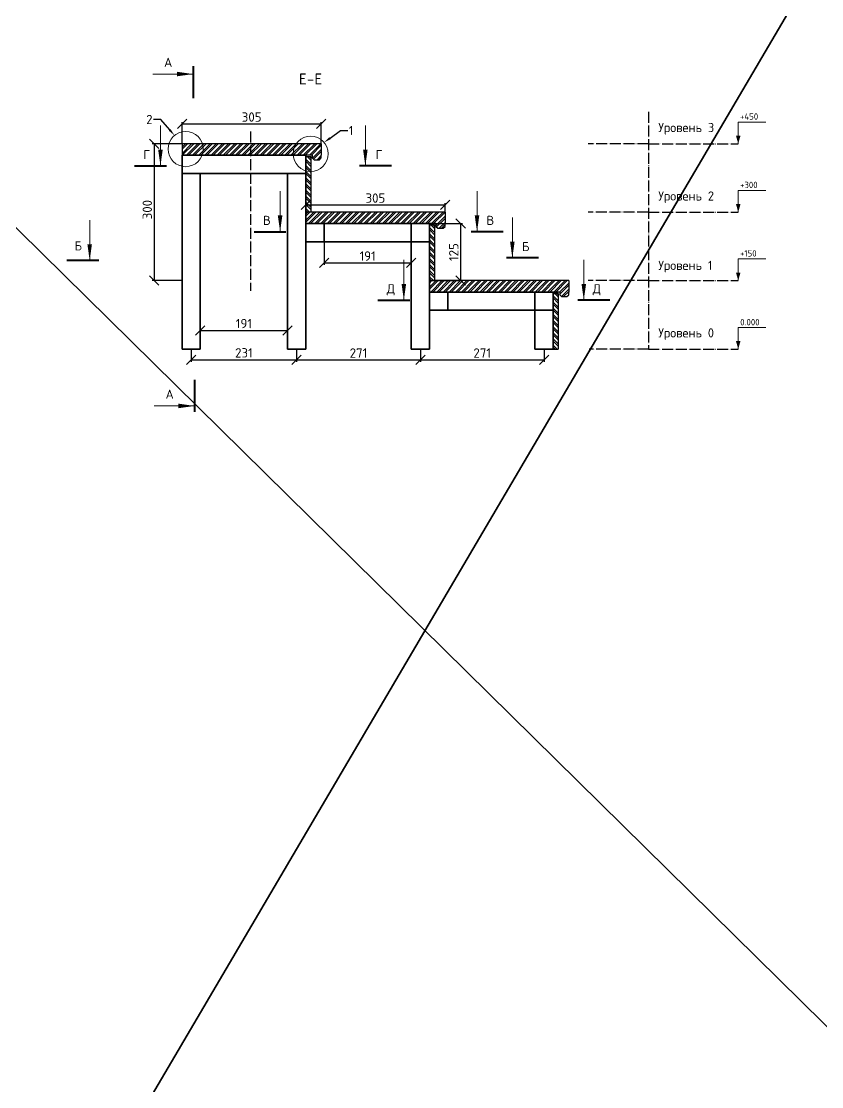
# Model space of a CAD drawing. Header units: millimetres. Extents: x 63961 to 279437, y 165795 to 374915.
# Drawn here: x 120898 to 122651, y 171178 to 173513 of the extents above; entities that cross this region are included whole.
import ezdxf
from ezdxf import colors
from ezdxf.entities.mleader import LeaderData, LeaderLine
from ezdxf.math import Vec2, Vec3

# ---------------------------------------------------------------- set-up
doc = ezdxf.new("R2010")
doc.units = ezdxf.units.MM
doc.linetypes.add('ACAD_ISO04W100', pattern=[30, 24, -3, 0, -3])
for name, color, linetype in [('Доска МПК 11х145х3000', 32, 'Continuous'), ('Заливка доски', 32, 'Continuous'), ('Заливка ступени', 52, 'Continuous'), ('Оси', 120, 'ACAD_ISO04W100')]:
    doc.layers.add(name, color=color, linetype=linetype)
for name, color, linetype, lineweight in [('Профиль 40x40', 220, 'Continuous', 35), ('Размеры', 150, 'Continuous', 0), ('Стойки 40x40', 7, 'Continuous', 35), ('Ступень СМ305', 52, 'Continuous', 30)]:
    doc.layers.add(name, color=color, linetype=linetype, lineweight=lineweight)
doc.styles.get("Standard").update_dxf_attribs({"font": 'isocpeur.ttf'})
doc.dimstyles.new('Копия Аннотативный', dxfattribs={"dimscale": 0, "dimtxt": 20.5, "dimasz": 20.5, "dimexe": 4.25, "dimexo": 0.625, "dimgap": 4.625, "dimtad": 1, "dimtxsty": 'Standard', "dimblk": 'OBLIQUE', "dimcen": 20.5, "dimclrd": 256, "dimclrt": 256, "dimadec": 0, "dimazin": 0, "dimtfac": 1, "dimtmove": 0, "dimatfit": 3, "dimfxl": 1, "dimtfillclr": 4, "dimarcsym": 0})

# ---------------------------------------------------------------- blocks, each defined once
blk = doc.blocks.new('Ступень из ДПК CM 305')
at = {"layer": 'Ступень СМ305'}
for p, q in [((103547.4, 186120.8), (103242.4, 186120.8)), ((103242.4, 186120.8), (103242.4, 186095.8)), ((103547.4, 186120.8), (103547.4, 186095.8)), ((103527.4, 186095.8), (103242.4, 186095.8)), ((103527.4, 186095.8), (103524.4, 186095.8)), ((103527.4, 186095.8), (103527.4, 186089.8)), ((103547.4, 186089.8), (103547.4, 186095.8)), ((103527.4, 186089.8), (103531.4, 186085.8)), ((103531.4, 186085.8), (103543.4, 186085.8)), ((103543.4, 186085.8), (103547.4, 186089.8))]:
    blk.add_line(p, q, dxfattribs=at)
blk = doc.blocks.new('_Oblique')
at = {"color": 0, "linetype": 'ByBlock', "lineweight": -2}
blk.add_line((-0.5, -0.5), (0.5, 0.5), dxfattribs=at)
blk = doc.blocks.new('*D319')
at = {"layer": 'Defpoints', "color": 0, "transparency": 16777216}
for p in [(121250.1, 173245), (121189, 172945), (121250.1, 172945)]:
    blk.add_point(p, dxfattribs=at)
at = {"layer": 'Размеры', "color": 0, "lineweight": -2, "transparency": 16777216}
for p, q in [((121249.5, 173245), (121184.7, 173245)), ((121249.5, 172945), (121184.7, 172945))]:
    blk.add_line(p, q, dxfattribs=at)
at = {"layer": 'Размеры', "lineweight": -2, "transparency": 16777216}
blk.add_line((121189, 173245), (121189, 172945), dxfattribs=at)
at = {"layer": 'Размеры', "lineweight": -2, "transparency": 16777216, "xscale": 20.5, "yscale": 20.5, "zscale": 20.5}
for p, rotation in [((121189, 173245), 90), ((121189, 172945), 270)]:
    blk.add_blockref('_Oblique', p, dxfattribs=dict(at, rotation=rotation))
at = {"layer": 'Размеры', "transparency": 16777216, "insert": (121173.9, 173100.6), "char_height": 20.5, "attachment_point": 5, "rotation": 90}
blk.add_mtext('300', dxfattribs=at)
blk = doc.blocks.new('*D320')
at = {"layer": 'Defpoints', "color": 0, "transparency": 16777216}
for p in [(121555.1, 173288.4), (121250.1, 173245), (121555.1, 173245)]:
    blk.add_point(p, dxfattribs=at)
at = {"layer": 'Размеры', "color": 0, "lineweight": -2, "transparency": 16777216}
for p, q in [((121250.1, 173245.6), (121250.1, 173292.6)), ((121555.1, 173245.6), (121555.1, 173292.6))]:
    blk.add_line(p, q, dxfattribs=at)
at = {"layer": 'Размеры', "lineweight": -2, "transparency": 16777216}
blk.add_line((121250.1, 173288.4), (121555.1, 173288.4), dxfattribs=at)
at = {"layer": 'Размеры', "lineweight": -2, "transparency": 16777216, "xscale": 20.5, "yscale": 20.5, "zscale": 20.5, "rotation": 180}
blk.add_blockref('_Oblique', (121250.1, 173288.4), dxfattribs=at)
at = {"layer": 'Размеры', "lineweight": -2, "transparency": 16777216, "xscale": 20.5, "yscale": 20.5, "zscale": 20.5}
blk.add_blockref('_Oblique', (121555.1, 173288.4), dxfattribs=at)
at = {"layer": 'Размеры', "transparency": 16777216, "insert": (121402.6, 173303.5), "char_height": 20.5, "attachment_point": 5}
blk.add_mtext('305', dxfattribs=at)
blk = doc.blocks.new('*D321')
at = {"layer": 'Defpoints', "color": 0, "transparency": 16777216}
for p in [(121521.1, 173095), (121826.1, 173110.8), (121826.1, 173095)]:
    blk.add_point(p, dxfattribs=at)
at = {"layer": 'Размеры', "color": 0, "lineweight": -2, "transparency": 16777216}
for p, q in [((121521.1, 173095.6), (121521.1, 173115.1)), ((121826.1, 173095.6), (121826.1, 173115.1))]:
    blk.add_line(p, q, dxfattribs=at)
at = {"layer": 'Размеры', "lineweight": -2, "transparency": 16777216}
blk.add_line((121521.1, 173110.8), (121826.1, 173110.8), dxfattribs=at)
at = {"layer": 'Размеры', "lineweight": -2, "transparency": 16777216, "xscale": 20.5, "yscale": 20.5, "zscale": 20.5, "rotation": 180}
blk.add_blockref('_Oblique', (121521.1, 173110.8), dxfattribs=at)
at = {"layer": 'Размеры', "lineweight": -2, "transparency": 16777216, "xscale": 20.5, "yscale": 20.5, "zscale": 20.5}
blk.add_blockref('_Oblique', (121826.1, 173110.8), dxfattribs=at)
at = {"layer": 'Размеры', "transparency": 16777216, "insert": (121673.6, 173125.9), "char_height": 20.5, "attachment_point": 5}
blk.add_mtext('305', dxfattribs=at)
blk = doc.blocks.new('*D322')
at = {"layer": 'Defpoints', "color": 0, "transparency": 16777216}
for p in [(121792.1, 173070), (121792.1, 172945), (121860.3, 172945)]:
    blk.add_point(p, dxfattribs=at)
at = {"layer": 'Размеры', "color": 0, "lineweight": -2, "transparency": 16777216}
for p, q in [((121792.7, 173070), (121864.6, 173070)), ((121792.7, 172945), (121864.6, 172945))]:
    blk.add_line(p, q, dxfattribs=at)
at = {"layer": 'Размеры', "lineweight": -2, "transparency": 16777216}
blk.add_line((121860.3, 173070), (121860.3, 172945), dxfattribs=at)
at = {"layer": 'Размеры', "lineweight": -2, "transparency": 16777216, "xscale": 20.5, "yscale": 20.5, "zscale": 20.5}
for p, rotation in [((121860.3, 173070), 90), ((121860.3, 172945), 270)]:
    blk.add_blockref('_Oblique', p, dxfattribs=dict(at, rotation=rotation))
at = {"layer": 'Размеры', "transparency": 16777216, "insert": (121845.2, 173007.5), "char_height": 20.5, "attachment_point": 5, "rotation": 90}
blk.add_mtext('125', dxfattribs=at)
blk = doc.blocks.new('*D323')
at = {"layer": 'Defpoints', "color": 0, "transparency": 16777216}
for p in [(121561.1, 173030), (121752.1, 173030), (121752.1, 172983.7)]:
    blk.add_point(p, dxfattribs=at)
at = {"layer": 'Размеры', "color": 0, "lineweight": -2, "transparency": 16777216}
for p, q in [((121561.1, 173029.4), (121561.1, 172979.5)), ((121752.1, 173029.4), (121752.1, 172979.5))]:
    blk.add_line(p, q, dxfattribs=at)
at = {"layer": 'Размеры', "lineweight": -2, "transparency": 16777216}
blk.add_line((121561.1, 172983.7), (121752.1, 172983.7), dxfattribs=at)
at = {"layer": 'Размеры', "lineweight": -2, "transparency": 16777216, "xscale": 20.5, "yscale": 20.5, "zscale": 20.5, "rotation": 180}
blk.add_blockref('_Oblique', (121561.1, 172983.7), dxfattribs=at)
at = {"layer": 'Размеры', "lineweight": -2, "transparency": 16777216, "xscale": 20.5, "yscale": 20.5, "zscale": 20.5}
blk.add_blockref('_Oblique', (121752.1, 172983.7), dxfattribs=at)
at = {"layer": 'Размеры', "transparency": 16777216, "insert": (121656.6, 172998.8), "char_height": 20.5, "attachment_point": 5}
blk.add_mtext('191', dxfattribs=at)
blk = doc.blocks.new('*D307')
at = {"layer": 'Defpoints', "color": 0, "transparency": 16777216}
for p in [(121481.1, 172835.8), (121290.1, 172795), (121481.1, 172795)]:
    blk.add_point(p, dxfattribs=at)
at = {"layer": 'Размеры', "color": 0, "lineweight": -2, "transparency": 16777216}
for p, q in [((121290.1, 172795.7), (121290.1, 172840.1)), ((121481.1, 172795.7), (121481.1, 172840.1))]:
    blk.add_line(p, q, dxfattribs=at)
at = {"layer": 'Размеры', "lineweight": -2, "transparency": 16777216}
blk.add_line((121290.1, 172835.8), (121481.1, 172835.8), dxfattribs=at)
at = {"layer": 'Размеры', "lineweight": -2, "transparency": 16777216, "xscale": 20.5, "yscale": 20.5, "zscale": 20.5, "rotation": 180}
blk.add_blockref('_Oblique', (121290.1, 172835.8), dxfattribs=at)
at = {"layer": 'Размеры', "lineweight": -2, "transparency": 16777216, "xscale": 20.5, "yscale": 20.5, "zscale": 20.5}
blk.add_blockref('_Oblique', (121481.1, 172835.8), dxfattribs=at)
at = {"layer": 'Размеры', "transparency": 16777216, "insert": (121385.6, 172850.9), "char_height": 20.5, "attachment_point": 5}
blk.add_mtext('191', dxfattribs=at)
blk = doc.blocks.new('*D308')
at = {"layer": 'Defpoints', "color": 0, "transparency": 16777216}
for p in [(121270.1, 172795), (121501.1, 172795), (121501.1, 172771.6)]:
    blk.add_point(p, dxfattribs=at)
at = {"layer": 'Размеры', "color": 0, "lineweight": -2, "transparency": 16777216}
for p, q in [((121270.1, 172794.4), (121270.1, 172767.3)), ((121501.1, 172794.4), (121501.1, 172767.3))]:
    blk.add_line(p, q, dxfattribs=at)
at = {"layer": 'Размеры', "lineweight": -2, "transparency": 16777216}
blk.add_line((121270.1, 172771.6), (121501.1, 172771.6), dxfattribs=at)
at = {"layer": 'Размеры', "lineweight": -2, "transparency": 16777216, "xscale": 20.5, "yscale": 20.5, "zscale": 20.5, "rotation": 180}
blk.add_blockref('_Oblique', (121270.1, 172771.6), dxfattribs=at)
at = {"layer": 'Размеры', "lineweight": -2, "transparency": 16777216, "xscale": 20.5, "yscale": 20.5, "zscale": 20.5}
blk.add_blockref('_Oblique', (121501.1, 172771.6), dxfattribs=at)
at = {"layer": 'Размеры', "transparency": 16777216, "insert": (121385.6, 172786.7), "char_height": 20.5, "attachment_point": 5}
blk.add_mtext('231', dxfattribs=at)
blk = doc.blocks.new('*D309')
at = {"layer": 'Defpoints', "color": 0, "transparency": 16777216}
for p in [(121501.1, 172795), (121772.1, 172795), (121772.1, 172771.4)]:
    blk.add_point(p, dxfattribs=at)
at = {"layer": 'Размеры', "color": 0, "lineweight": -2, "transparency": 16777216}
for p, q in [((121501.1, 172794.4), (121501.1, 172767.2)), ((121772.1, 172794.4), (121772.1, 172767.2))]:
    blk.add_line(p, q, dxfattribs=at)
at = {"layer": 'Размеры', "lineweight": -2, "transparency": 16777216}
blk.add_line((121501.1, 172771.4), (121772.1, 172771.4), dxfattribs=at)
at = {"layer": 'Размеры', "lineweight": -2, "transparency": 16777216, "xscale": 20.5, "yscale": 20.5, "zscale": 20.5, "rotation": 180}
blk.add_blockref('_Oblique', (121501.1, 172771.4), dxfattribs=at)
at = {"layer": 'Размеры', "lineweight": -2, "transparency": 16777216, "xscale": 20.5, "yscale": 20.5, "zscale": 20.5}
blk.add_blockref('_Oblique', (121772.1, 172771.4), dxfattribs=at)
at = {"layer": 'Размеры', "transparency": 16777216, "insert": (121636.6, 172786.3), "char_height": 20.5, "attachment_point": 5}
blk.add_mtext('271', dxfattribs=at)
blk = doc.blocks.new('*D310')
at = {"layer": 'Defpoints', "color": 0, "transparency": 16777216}
for p in [(121772.1, 172795), (122043.1, 172795), (122043.1, 172771.4)]:
    blk.add_point(p, dxfattribs=at)
at = {"layer": 'Размеры', "color": 0, "lineweight": -2, "transparency": 16777216}
for p, q in [((121772.1, 172794.4), (121772.1, 172767.2)), ((122043.1, 172794.4), (122043.1, 172767.2))]:
    blk.add_line(p, q, dxfattribs=at)
at = {"layer": 'Размеры', "lineweight": -2, "transparency": 16777216}
blk.add_line((121772.1, 172771.4), (122043.1, 172771.4), dxfattribs=at)
at = {"layer": 'Размеры', "lineweight": -2, "transparency": 16777216, "xscale": 20.5, "yscale": 20.5, "zscale": 20.5, "rotation": 180}
blk.add_blockref('_Oblique', (121772.1, 172771.4), dxfattribs=at)
at = {"layer": 'Размеры', "lineweight": -2, "transparency": 16777216, "xscale": 20.5, "yscale": 20.5, "zscale": 20.5}
blk.add_blockref('_Oblique', (122043.1, 172771.4), dxfattribs=at)
at = {"layer": 'Размеры', "transparency": 16777216, "insert": (121907.6, 172786.3), "char_height": 20.5, "attachment_point": 5}
blk.add_mtext('271', dxfattribs=at)

msp = doc.modelspace()

# ---------------------------------------------------------------- hatches: boundary and pattern name
at = {"layer": 'Заливка доски'}
h = msp.add_hatch(dxfattribs=at)
h.set_pattern_fill('ANSI32', color=256, angle=90)
h.set_pattern_definition([(135, (22769.16, 2213.919), (-6.7351921, -6.7351921), []), (135, (22769.16, 2218.409), (-6.7351921, -6.7351921), [])])
h.paths.add_polyline_path([(121532.094, 173216.977), (121521.094, 173216.977), (121521.094, 173179.829), (121521.094, 173094.976), (121532.094, 173094.976)])
h.paths.add_polyline_path([(121803.094, 173066.976), (121792.094, 173066.976), (121792.094, 172944.977), (121803.094, 172944.977)])
h.paths.add_polyline_path([(122074.094, 172916.975), (122063.094, 172916.975), (122063.094, 172794.974), (122074.094, 172794.974)])
at = {"layer": 'Заливка ступени'}
h = msp.add_hatch(dxfattribs=at)
h.set_pattern_fill('ANSI32', color=256, angle=180)
h.set_pattern_definition([(225, (22769.16, 2213.919), (6.7351921, -6.7351921), []), (225, (22764.67, 2213.919), (6.7351921, -6.7351921), [])])
h.paths.add_polyline_path([(121250.094, 173244.977), (121250.094, 173219.977), (121535.094, 173219.977), (121535.094, 173213.977), (121539.094, 173209.977), (121551.094, 173209.977), (121555.094, 173213.977), (121555.094, 173219.977), (121555.094, 173244.977)])
h.paths.add_polyline_path([(121521.094, 173094.976), (121521.094, 173069.976), (121806.094, 173069.976), (121806.094, 173063.976), (121810.094, 173059.976), (121822.094, 173059.976), (121826.094, 173063.976), (121826.094, 173069.976), (121826.094, 173094.976)])
h.paths.add_polyline_path([(121792.094, 172944.975), (121792.094, 172919.975), (122077.094, 172919.975), (122077.094, 172913.975), (122081.094, 172909.975), (122093.094, 172909.975), (122097.094, 172913.975), (122097.094, 172919.975), (122097.094, 172944.975)])

# ---------------------------------------------------------------- linework, layer by layer
at = {"layer": 'Доска МПК 11х145х3000'}
for p, q in [((121521.094, 173219.977), (121521.094, 173094.976)), ((121521.094, 173216.977), (121532.094, 173216.977)), ((121532.094, 173216.977), (121532.094, 173094.976)), ((121532.094, 173094.976), (121521.094, 173094.976)), ((121792.094, 173069.976), (121792.094, 172944.977)), ((121792.094, 173069.976), (121803.094, 173069.976)), ((121792.094, 173066.976), (121803.094, 173066.976)), ((121803.094, 173066.976), (121803.094, 172944.975)), ((121803.094, 172944.977), (121792.094, 172944.977)), ((122063.094, 172919.975), (122063.094, 172794.976)), ((122063.094, 172919.975), (122074.094, 172919.975)), ((122063.094, 172916.975), (122074.094, 172916.975)), ((122074.094, 172916.975), (122074.094, 172794.974)), ((122063.094, 172794.974), (122074.094, 172794.974))]:
    msp.add_line(p, q, dxfattribs=at)
at = {"layer": 'Оси'}
for p, q in [((122271.343, 173315.028), (122271.343, 172794.976)), ((121400.094, 173271.558), (121400.094, 172922.665)), ((122271.343, 173244.977), (122139.86, 173244.977)), ((122271.343, 173244.977), (122468.207, 173244.977)), ((122270.814, 173094.976), (122139.86, 173094.976)), ((122271.343, 173094.976), (122468.207, 173094.976)), ((122270.814, 172944.975), (122139.86, 172945.041)), ((122271.343, 172944.977), (122468.207, 172944.977)), ((122271.343, 172794.976), (122141.559, 172795.042)), ((122271.343, 172794.976), (122468.207, 172794.976))]:
    msp.add_line(p, q, dxfattribs=at)
at = {"layer": 'Профиль 40x40'}
for p, q in [((121521.094, 173219.977), (121250.094, 173219.977)), ((121250.094, 173219.977), (121250.094, 173179.829)), ((121521.094, 173219.977), (121521.094, 173179.829)), ((121521.094, 173179.829), (121250.094, 173179.829)), ((121792.094, 173069.976), (121521.094, 173069.976)), ((121561.094, 173069.976), (121561.094, 173029.976)), ((121521.094, 173029.976), (121792.094, 173029.976)), ((122063.094, 172919.975), (121792.094, 172919.975)), ((121832.094, 172919.975), (121832.094, 172879.975)), ((121792.094, 172879.975), (122063.094, 172879.975))]:
    msp.add_line(p, q, dxfattribs=at)
at = {"layer": 'Размеры', "color": 2}
for p, q in [((121274.361, 173397.709), (121185.896, 173397.709)), ((121202.854, 173196.5), (121202.854, 173284.964)), ((121651.53, 173196.5), (121651.53, 173284.964)), ((121464.872, 173052.227), (121464.872, 173140.691)), ((121896.122, 173052.227), (121896.122, 173140.691)), ((121047.814, 172989.132), (121047.814, 173077.596)), ((121973.475, 172994.899), (121973.475, 173083.364)), ((121735.872, 172902.226), (121735.872, 172990.69)), ((122129.965, 172902.226), (122129.965, 172990.69)), ((121277.61, 172670.346), (121189.146, 172670.346))]:
    msp.add_line(p, q, dxfattribs=at)
at = {"layer": 'Размеры', "color": 2, "lineweight": 40}
for p, q in [((121274.361, 173415.022), (121274.361, 173345.219)), ((121145.912, 173196.5), (121215.715, 173196.5)), ((121708.472, 173196.5), (121638.669, 173196.5)), ((121407.93, 173052.227), (121477.733, 173052.227)), ((121953.064, 173052.227), (121883.261, 173052.227)), ((121067.735, 172989.132), (120997.932, 172989.132)), ((122030.417, 172994.899), (121960.614, 172994.899)), ((121678.93, 172902.226), (121748.733, 172902.226)), ((122186.907, 172902.226), (122117.104, 172902.226)), ((121277.61, 172727.288), (121277.61, 172657.485))]:
    msp.add_line(p, q, dxfattribs=at)
at = {"layer": 'Размеры'}
for p, q in [((122468.207, 173244.977), (122468.207, 173292.559)), ((122468.207, 173292.559), (122528.382, 173292.559)), ((122468.207, 173094.976), (122468.207, 173142.557)), ((122468.207, 173142.557), (122528.382, 173142.557)), ((122468.207, 172944.975), (122468.207, 172992.556)), ((122468.207, 172992.556), (122528.382, 172992.556)), ((121792.094, 172944.977), (121803.094, 172944.977)), ((122468.207, 172794.976), (122468.207, 172842.557)), ((122468.207, 172842.557), (122528.382, 172842.557))]:
    msp.add_line(p, q, dxfattribs=at)
at = {"layer": 'Размеры', "color": 2}
for points in [[(121274.361, 173397.709, 0, 10, 0), (121238.75, 173397.709, 10, 10, 0)], [(121202.854, 173196.5, 0, 10, 0), (121202.854, 173232.111, 10, 10, 0)], [(121651.53, 173196.5, 0, 10, 0), (121651.53, 173232.111, 10, 10, 0)], [(121464.872, 173052.227, 0, 10, 0), (121464.872, 173087.838, 10, 10, 0)], [(121896.122, 173052.227, 0, 10, 0), (121896.122, 173087.838, 10, 10, 0)], [(121047.814, 172989.132, 0, 10, 0), (121047.814, 173024.743, 10, 10, 0)], [(121973.475, 172994.899, 0, 10, 0), (121973.475, 173030.51, 10, 10, 0)], [(121735.872, 172902.226, 0, 10, 0), (121735.872, 172937.837, 10, 10, 0)], [(122129.965, 172902.226, 0, 10, 0), (122129.965, 172937.837, 10, 10, 0)], [(121277.61, 172670.346, 0, 10, 0), (121241.999, 172670.346, 10, 10, 0)]]:
    msp.add_lwpolyline(points, format="xyseb", dxfattribs=at)
at = {"layer": 'Размеры', "color": 2, "const_width": 5}
for points in [[(121274.361, 173358.08), (121274.361, 173358.08)], [(121202.854, 173196.5), (121202.854, 173196.5)], [(121651.53, 173196.5), (121651.53, 173196.5)], [(121464.872, 173052.227), (121464.872, 173052.227)], [(121896.122, 173052.227), (121896.122, 173052.227)], [(121973.475, 172994.899), (121973.475, 172994.899)], [(121084.835, 172989.132), (121084.835, 172989.132)], [(121735.872, 172902.226), (121735.872, 172902.226)], [(122129.965, 172902.226), (122129.965, 172902.226)], [(121277.61, 172670.346), (121277.61, 172670.346)]]:
    msp.add_lwpolyline(points, dxfattribs=at)
at = {"layer": 'Размеры'}
for points in [[(122468.207, 173244.977, 0, 10, 0), (122468.207, 173262.783, 10, 10, 0)], [(122468.207, 173094.976, 0, 10, 0), (122468.207, 173112.782, 10, 10, 0)], [(122468.207, 172944.975, 0, 10, 0), (122468.207, 172962.781, 10, 10, 0)], [(122468.207, 172794.976, 0, 10, 0), (122468.207, 172812.782, 10, 10, 0)]]:
    msp.add_lwpolyline(points, format="xyseb", dxfattribs=at)
for centre in [(121258.007, 173233.3), (121531.714, 173222.978)]:
    msp.add_circle(centre, 38.578, dxfattribs=at)
at = {"layer": 'Стойки 40x40'}
for p, q in [((118164.532, 166015.494), (126495.567, 180207.336)), ((116004.634, 177871.412), (128258.75, 165795.124)), ((121250.094, 172795.042), (121250.094, 173179.829)), ((121290.094, 172795.042), (121290.094, 173179.977)), ((121481.094, 173179.977), (121481.094, 172795.042)), ((121521.094, 173179.829), (121521.094, 172795.042)), ((121752.094, 173069.976), (121752.094, 172795.042)), ((121792.094, 173069.976), (121792.094, 172795.042)), ((122023.094, 172919.975), (122023.094, 172795.042)), ((122063.094, 172919.975), (122063.094, 172795.042)), ((121290.094, 172795.042), (121250.094, 172795.042)), ((121521.094, 172795.042), (121481.094, 172795.042)), ((121792.094, 172795.042), (121752.094, 172795.042)), ((122063.094, 172795.042), (122023.094, 172795.042))]:
    msp.add_line(p, q, dxfattribs=at)

# ---------------------------------------------------------------- block references
at = {"layer": 'Ступень СМ305'}
for p in [(18007.719, -12875.84), (18278.719, -13025.841), (18549.719, -13175.842)]:
    msp.add_blockref('Ступень из ДПК CM 305', p, dxfattribs=at)

# ---------------------------------------------------------------- texts
at = {"layer": 'Оси'}
for s, p in [('Уровень 3', (122293.271, 173270.486)), ('Уровень 2', (122293.271, 173120.485)), ('Уровень 1', (122293.271, 172968.411)), ('Уровень 0', (122293.271, 172820.485))]:
    msp.add_text(s, height=20, dxfattribs=at).set_placement(p)
at = {"layer": 'Размеры', "color": 7}
msp.add_text('Е-Е', height=24, dxfattribs=at).set_placement((121505.798, 173374.993))
at = {"layer": 'Размеры'}
for s, p in [('+450', (122472.077, 173297.681)), ('+300', (122472.077, 173147.68)), ('+150', (122472.077, 172997.679)), ('0.000', (122472.517, 172846.891))]:
    msp.add_text(s, height=14, dxfattribs=at).set_placement(p)
at = {"layer": 'Размеры', "color": 2, "char_height": 20}
for s, insert, attachment_point in [('А', (121228.716, 173433.481), 3), ('Г', (121165.361, 173231.267), 1), ('Г', (121689.023, 173231.267), 3), ('В', (121427.379, 173086.994), 1), ('В', (121933.615, 173086.994), 3), ('Б', (121030.932, 173031.062), 3), ('Б', (122010.969, 173029.667), 3), ('Д', (121698.379, 172936.993), 1), ('Д', (122167.459, 172936.993), 3), ('А', (121231.966, 172706.117), 3)]:
    msp.add_mtext(s, dxfattribs=dict(at, insert=insert, attachment_point=attachment_point))

# ---------------------------------------------------------------- dimensions: what is measured, and where the dimension line sits
at = {"layer": 'Размеры'}
for base, p1, p2, picture, middle in [((121555.094, 173288.37), (121250.094, 173244.977), (121555.094, 173244.977), '*D320', (121402.594, 173303.468)), ((121826.094, 173110.849), (121521.094, 173094.976), (121826.094, 173094.976), '*D321', (121673.594, 173125.948)), ((121752.094, 172983.704), (121561.094, 173029.976), (121752.094, 173029.976), '*D323', (121656.594, 172998.795)), ((121481.094, 172835.826), (121290.094, 172795.042), (121481.094, 172795.042), '*D307', (121385.594, 172850.918)), ((121501.094, 172771.578), (121270.094, 172795.042), (121501.094, 172795.042), '*D308', (121385.594, 172786.677)), ((121772.094, 172771.433), (121501.094, 172795.042), (121772.094, 172795.042), '*D309', (121636.594, 172786.349)), ((122043.094, 172771.433), (121772.094, 172795.042), (122043.094, 172795.042), '*D310', (121907.594, 172786.349))]:
    dim = msp.add_linear_dim(base=base, p1=p1, p2=p2, dimstyle='Копия Аннотативный', dxfattribs=at)
    dim.commit()
    dim.dimension.update_dxf_attribs({"geometry": picture, "text_midpoint": middle})
dim = msp.add_linear_dim(base=(121188.958, 172944.977), p1=(121250.094, 173244.977), p2=(121250.094, 172944.977), angle=90, dimstyle='Копия Аннотативный', dxfattribs=at)
dim.commit()
dim.dimension.update_dxf_attribs({"geometry": '*D319', "text_midpoint": (121188.958, 173100.551), "dimtype": 160})
dim = msp.add_linear_dim(base=(121860.32, 172944.977), p1=(121792.094, 173069.976), p2=(121792.094, 172944.977), angle=90, dimstyle='Копия Аннотативный', dxfattribs=at)
dim.commit()
dim.dimension.update_dxf_attribs({"geometry": '*D322', "text_midpoint": (121845.228, 173007.477)})

# ---------------------------------------------------------------- leaders
ml = msp.add_multileader_mtext('Standard', dxfattribs=at)
ml.set_content('2', color=256)
ml.set_leader_properties()
ml.build(insert=Vec2(0, 0))
ml.multileader.update_dxf_attribs({"dogleg_length": 16, "arrow_head_size": 16})
ctx = ml.context
ctx.base_point, ctx.char_height, ctx.arrow_head_size, ctx.plane_origin = Vec3(121170.192, 173298.185), 20, 16, Vec3(121176.085, 173286.882)
ctx.text_align_type = 2
notes = []
notes.append((ctx, [(1, (1, 1, 0), (121203.439, 173298.185), (-1, 0), 16, [(0, [(121233.592, 173263.169)], 0, [])])]))
ctx.mtext.insert, ctx.mtext.alignment, ctx.mtext.flow_direction = Vec3(121185.439, 173308.185), 3, 5
ml = msp.add_multileader_mtext('Standard', dxfattribs=at)
ml.set_content('1', color=256)
ml.set_leader_properties()
ml.build(insert=Vec2(0, 0))
ml.multileader.update_dxf_attribs({"dogleg_length": 16, "arrow_head_size": 16})
ctx = ml.context
ctx.base_point, ctx.char_height, ctx.arrow_head_size, ctx.plane_origin = Vec3(121613.29, 173274.148), 20, 16, Vec3(121575.732, 173244.929)
notes.append((ctx, [(0, (1, 1, 0), (121597.29, 173274.148), (1, 0), 16, [(0, [(121561.22, 173247.83)], 0, [])])]))
ctx.mtext.insert, ctx.mtext.flow_direction = Vec3(121615.29, 173284.148), 5
for ctx, leaders in notes:
    for number, flags, end, landing, length, lines in leaders:
        leader = LeaderData()
        leader.index, (leader.has_last_leader_line, leader.has_dogleg_vector, leader.attachment_direction) = number, flags
        leader.last_leader_point, leader.dogleg_vector, leader.dogleg_length = Vec3(end), Vec3(landing), length
        for number, points, colour, breaks in lines:
            line = LeaderLine()
            line.index, line.vertices, line.color, line.breaks = number, Vec3.list(points), colors.encode_raw_color(colour), breaks
            leader.lines.append(line)
        ctx.leaders.append(leader)

doc.saveas('drawing.dxf')
